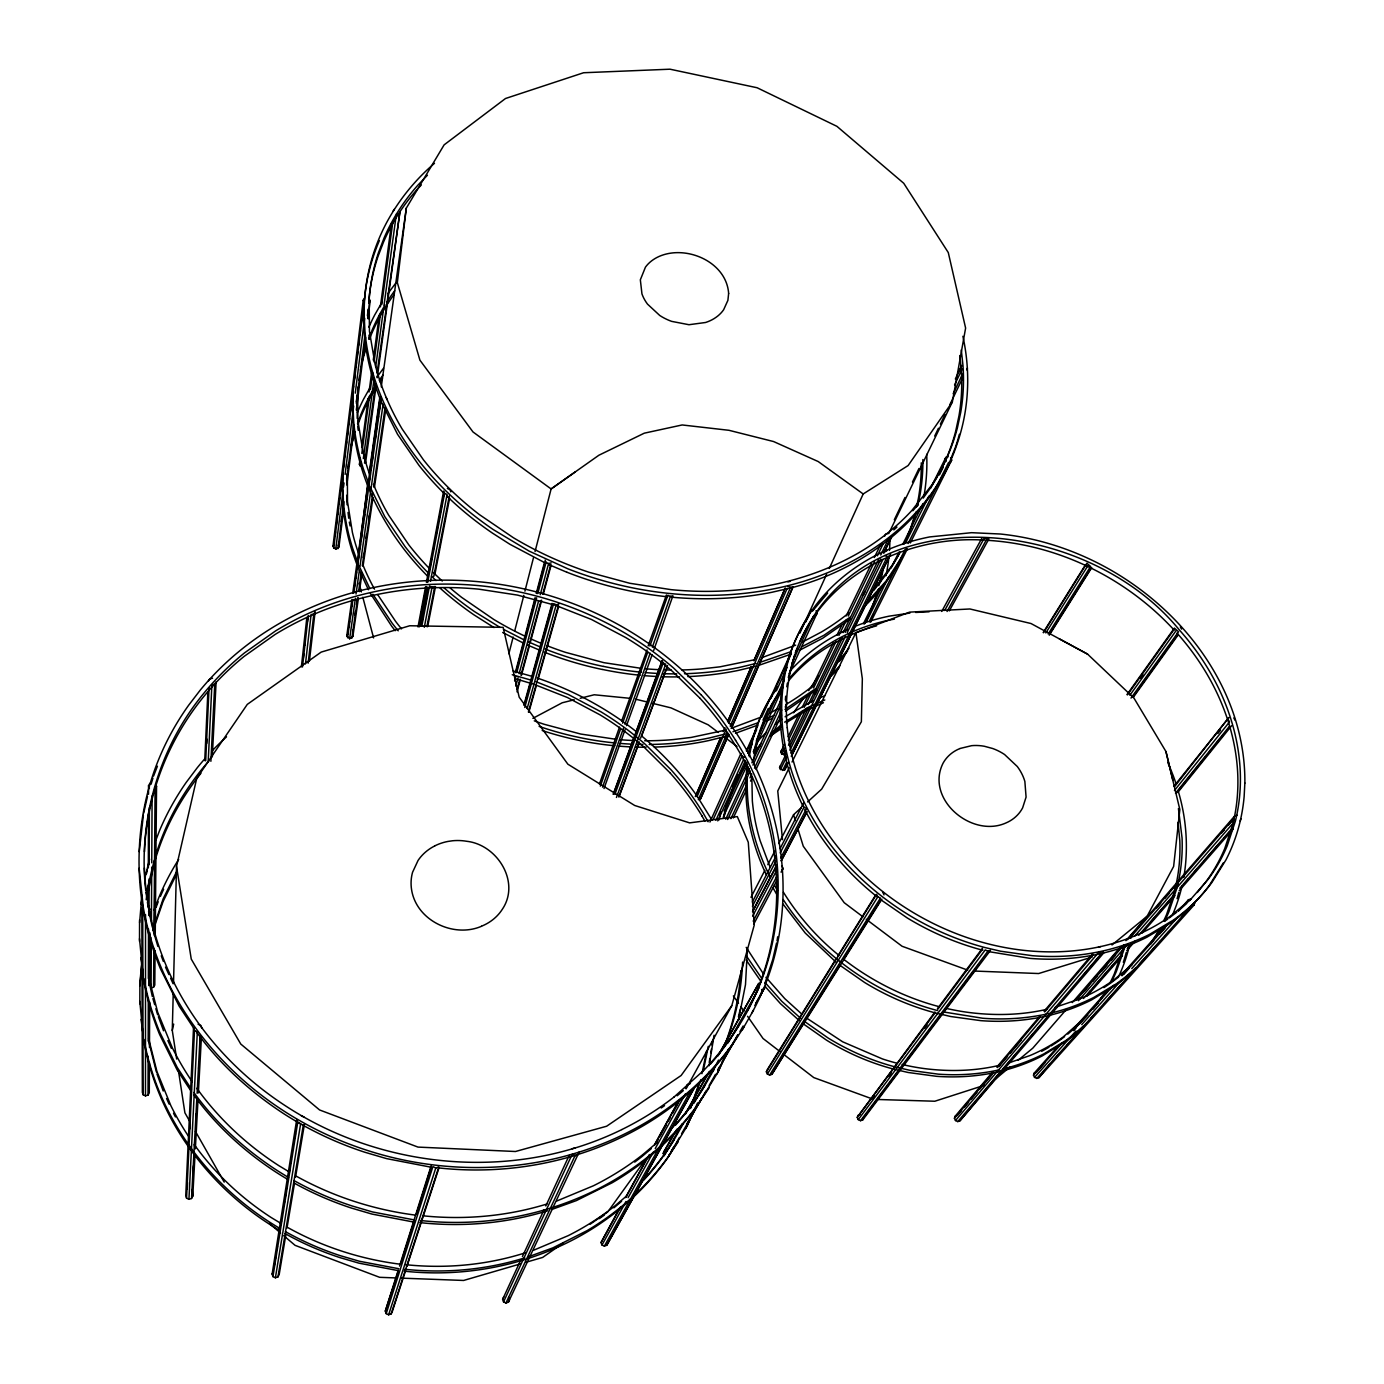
<?xml version="1.0" encoding="UTF-8"?>
<svg xmlns="http://www.w3.org/2000/svg" width="1384" height="1384" viewBox="0 0 1384 1384"><rect width="100%" height="100%" fill="white"/><g stroke="black" fill="none" stroke-linecap="round" stroke-linejoin="round"><path stroke-width="1.5" d="M149.42 1062.601L149.282 1092.858L148.019 1095.09L145.476 1095.869L145.528 914.634M148.226 906.71L148.278 885.085M148.33 867.785L148.469 813.74M148.52 794.278L148.538 785.628L149.991 783.24M148.019 1095.09L148.14 1056.234M148.174 1041.131L148.296 997.951M148.365 978.523L148.503 928.889M139.507 941.397L139.576 919.928M139.836 1003.781L139.888 983.419L141.808 961.707M148.78 984.664L148.936 941.501M149.022 915.585L149.126 878.875M149.178 863.772L149.368 807.633M148.78 1011.289L148.797 1006.998M148.867 985.598L149.022 938.49M149.109 914.945L149.143 906.382L150.026 915.568M149.472 1047.463L149.662 1002.051M149.731 984.768L149.956 932.868M151.323 942.625L151.081 987.916L153.572 987.173L154.8 985.062L155.095 950.497M151.427 921.052L151.721 867.128M151.756 862.82L152.102 795.956M153.572 987.173L153.866 948.351M154.005 931.086L155.095 788.69L156.548 786.302L155.648 783.707M154.42 935.705L154.852 882.179M155.233 935.376L156.548 786.302M747.429 948.611L745.492 984.664L738.451 1020.285M751.841 776.562L752.342 800.869A224.485 189.089 31.8 0 0 760.127 840.693L770.006 866.938M742.602 962.07C741.53 989.871 735.907 1017.586 725.649 1043.484M176.668 1059.037L172.273 1030.423L173.225 993.747M173.519 982.951L176.529 866.471L196.718 778.362L247.286 704.387L321.192 652.089L409.75 625.758L503.153 627.35L519.173 697.155L567.872 764.193L634.702 805.488L689.63 822.874L737.309 816.595L748.277 842.25L754.245 925.083L731.773 1005.701L686.032 1088.879M368.161 318.874L368.49 308.822M357.245 394.942L357.193 418.418M357.678 391.43L357.902 420.857L363.144 452.654A287.837 232.183 17.3 0 0 370.393 476.442M346.709 483.068L347.021 474.435L346.606 478.76M347.349 473.414L347.505 501.665L352.401 532.425A274.015 225.575 17.2 0 0 359.252 555.417M782.496 839.69L777.756 790.991L789.191 767.826M204.745 760.612L207.859 691.948M205.697 760.837L209.053 687.986M206.752 743.416L206.96 739.108M186.563 1198.198L194.487 1030.596L193.518 1027.776L185.75 1195.741L186.563 1198.198L188.933 1199.322L191.528 1198.492L192.774 1196.174L194.988 1155.294M187.221 1189.116L187.532 1182.645M190.092 1128.687L190.3 1124.379M208.188 761.996L211.89 684.924L214.745 684.18L216.112 681.931L212.288 756.962M188.933 1199.322L197.324 1031.945L194.487 1030.596M210.887 761.287L214.745 684.18M191.528 1198.492L196.874 1097.581M197.099 1093.291L200.161 1035.319M192.203 1189.427L192.774 1196.174M193.016 1174.324L193.466 1165.709M194.504 1146.298L194.85 1139.828M195.888 1120.417L196.234 1113.947M198.639 1068.673L198.985 1062.203M200.023 1042.792L200.351 1036.322M195.352 1148.841L198.033 1099.346M198.379 1092.893L201.424 1036.962M144.455 851.783C146.687 795.108 168.208 739.679 204.261 695.962A317.559 286.28 13.9 0 1 244.293 656.276L275.191 634.408A317.611 286.332 13.9 0 1 326.486 609.168C356.622 597.75 388.385 590.899 420.494 588.442A320.534 289.135 13.9 0 1 478.881 589.169L517.46 595.085L555.14 605.24M139.905 985.858L141.825 964.198M139.23 851.679L143.348 815.263M139.594 922.678L141.929 895.223M785.368 699.975L785.697 696.187M740.959 970.53C739.194 996.964 733.555 1023.209 723.555 1047.757M712.103 1045.162L712.466 1041.339M714.075 1035.249L709.144 1065.732M301.383 666.811L306.85 617.472M303.338 658.265L303.823 653.975M304.774 645.376L305.258 641.086M307.421 621.762L307.905 617.472M302.49 666.984L308.251 615.569M305.483 663.853L311.089 614.617L313.822 613.942L315.12 611.763L309.393 661.05M308.13 663.178L313.822 613.942M888.736 533.584L952.365 401.896L965.617 328.077L948.282 252.563L903.735 183.276L836.905 126.325L757.1 87.746L670.012 69.2L583.581 72.746L505.506 98.506L444.126 144.853L406.291 208.154L397.329 282.578L419.906 360.151L472.999 431.964L551.109 488.95L535.072 551.524M356.916 568.928L357.695 562.561M358.958 552.164L367.85 482.653M343.561 510.644L338.942 547.009L335.741 549.24L332.938 546.421L363.213 300.207L364.39 298.373M335.014 536.144L335.551 531.854M336.347 525.436L337.142 519.017M337.661 514.727L338.457 508.291M338.993 504.018L339.789 497.583M340.568 491.164L341.104 486.874M341.9 480.456L342.436 476.165M343.492 467.602L344.01 463.311M344.806 456.893L345.343 452.603M346.138 446.184L346.657 441.894M347.453 435.458L347.99 431.185M348.785 424.75L349.581 418.331M350.1 414.041L350.896 407.623M351.692 401.187L352.228 396.914M353.007 390.478L353.543 386.205M355.93 366.916L356.449 362.643M357.245 356.207L357.781 351.917M358.577 345.498L359.096 341.208M359.892 334.79L360.428 330.499M361.224 324.081L362.02 317.645M362.798 311.227L363.335 306.937M333.682 548.289L364.096 302.283L363.213 300.207M335.741 549.24L342.955 491.51M343.492 487.237L344.028 482.964M345.1 474.418L353.664 405.996M355.273 393.16L364.632 318.337M341.191 521.578L341.727 517.305M347.955 468.052L348.491 463.778M356.345 401.689L356.882 397.416M357.695 390.98L358.231 386.707M359.044 380.289L359.58 375.998M368.784 303.2L369.32 298.927L370.185 301.003L368.006 318.112M337.938 548.704L343.889 501.683M346.588 480.3L353.612 424.715M356.328 403.332L364.978 334.911M367.417 315.673L368.231 309.255M346.813 484.971L354.148 427.206M356.328 410.096L365.566 337.367M362.158 467.1L359.39 464.349L360.238 457.966M361.656 447.326L368.179 398.367M369.026 391.983L371.587 372.832M373.282 360.065L379.233 315.362M380.375 306.85L391.43 223.845M360.134 466.166L360.705 461.91M361.829 453.398L369.528 395.98M370.376 389.596L372.659 372.573M374.078 361.951L380.617 313.026M381.759 304.515L392.866 221.578M363.317 458.588L374.234 377.815M375.67 367.175L383.42 309.791M383.991 305.535L396.066 216.25M364.546 463.156L375.6 383.697M377.053 373.057L399.924 211.873L377.209 377.78M365.566 462.844L376.05 386.274M369.338 472.013L379.77 397.537M381.257 386.897L406.291 208.154M358.439 598.044L352.885 636.432L349.633 638.768L346.761 635.861L351.847 599.566M352.747 593.165L379.995 398.938L381.188 397L380.6 401.273M348.699 627.679L349.598 621.26M350.204 617.005L350.809 612.731M351.709 606.313L352.315 602.04M354.425 587.093L355.013 582.82M355.619 578.547L356.518 572.146M357.124 567.872L357.729 563.599M358.335 559.326L359.235 552.925M359.84 548.652L360.428 544.379M361.034 540.106L361.933 533.705M362.85 527.287L363.438 523.014M364.044 518.74L364.649 514.485M365.549 508.066L366.154 503.793M366.76 499.52L367.348 495.247M368.265 488.846L368.853 484.573M369.459 480.3L370.358 473.899M370.964 469.626L371.569 465.353M372.175 461.08L373.075 454.679M375.185 439.714L375.773 435.458M376.673 429.04L377.278 424.767M377.884 420.494L378.489 416.221M379.389 409.82L379.995 405.547M347.522 637.799L352.937 599.428M353.837 593.027L380.911 401.101L379.995 398.938M349.633 638.768L355.411 598.286M356.017 594.013L359.356 570.571M359.961 566.316L383.057 404.353M352.747 630.222L352.885 636.432M354.892 615.274L355.515 611.001M356.432 604.6L357.037 600.327M363.196 557.648L363.802 553.375M365.947 538.428L366.57 534.155M368.715 519.225L369.338 514.952M351.865 638.214L357.695 597.715M358.612 591.314L361.38 572.146M362.297 565.745L372.746 493.292M373.663 486.891L385.029 408.038M359.373 591.643L361.829 574.585M363.075 566.039L372.936 497.808M374.476 487.133L385.582 410.356M141.012 904.115L141.929 898.008M146.185 899.721L148.572 883.667L154.281 860.173M146.773 898.493L154.264 863.01M777.029 940.93L777.687 936.778M272.959 1276.619L272.129 1274.11L296.73 1119.431L297.733 1122.355L272.959 1276.619L275.399 1277.778L277.959 1276.913L279.187 1274.526L285.934 1234.303M274.032 1267.502L274.707 1263.246M275.399 1259.007L276.073 1254.752M276.748 1250.496L277.423 1246.257M279.464 1233.507L280.156 1229.269M280.831 1225.013L281.506 1220.774M283.893 1205.896L284.568 1201.658M285.242 1197.402L285.934 1193.164M286.609 1188.908L287.284 1184.669M289.325 1171.919L290 1167.681M290.692 1163.425L291.367 1159.169M294.775 1137.942L295.449 1133.686M275.399 1277.778L300.639 1123.721L297.733 1122.355M786.787 686.793L787.392 683.091M709.248 1062.306L709.888 1058.501M710.84 1052.774L711.462 1048.968M277.959 1276.913L303.338 1124.863M287.007 1227.954L294.463 1183.51M295.536 1177.161L304.428 1124.241M753.052 761.927L758.155 737.205L766.788 713.954M706.722 1050.629L701.947 1073.69M708.297 1046.287L703.176 1071.493M418.003 626.9L425.615 586.591M426.41 582.353L443.624 491.112L444.575 493.361L427.708 582.37M420.701 616.486L425.528 591.02M427.535 580.398L428.331 576.142M430.337 565.537L432.344 554.915M433.157 550.676L433.953 546.421M435.96 535.798L437.967 525.193M438.78 520.938L441.998 503.949M442.793 499.711L443.607 495.472M419.265 626.883L426.895 586.608M420.476 625.966L427.725 587.906M422.051 621.779L422.864 617.541M424.888 606.953L426.912 596.366M427.708 592.144L428.521 587.906M421.809 626.139L429.49 586.003L432.05 587.179L434.714 586.522L426.895 626.623M430.476 581.332L447.084 494.503L444.575 493.361M433.746 576.488L449.281 495.991M424.3 627.298L432.05 587.179M434.87 574.533L449.627 498.205M427.656 626.658L435.51 586.505M917.609 505.869L919.928 495.334A286.246 230.903 17.3 0 0 922.869 459.54M148.815 946.777L150.908 937.331M148.797 949.286L150.891 939.857M916.502 506.976L918.353 498.551A285.658 230.644 17.3 0 0 921.294 462.81M172.273 1030.423L173.675 1024.108M878.823 585.657L881.591 573.391M880.259 582.75L883.027 570.467M144.663 878.996L149.576 859.135M146.462 873.823L147.361 869.844M143.677 813.152L147.482 796.475M776.562 942.971L772.774 959.406L764.85 983.574M738.451 1016.842L740.302 1008.988M788.292 677.52L794.693 654.667M723.33 817.529L725.285 809.692M724.057 816.871L726.981 805.107L735.354 782.652M508.862 653.75L513.153 637.055M514.744 630.81L523.844 595.345M524.917 591.158L533.463 557.787M515.332 672.52L535.141 597.594M536.248 593.425L544.5 562.198M515.834 672.624L524.103 641.363M525.764 635.118L535.141 599.704M536.802 593.459L544.518 564.291M514.588 680.911L515.696 676.759M516.786 672.589L536.663 597.75M537.771 593.58L546.04 562.406L545.054 560.122M515.799 686.135L518.031 677.831M519.138 673.679L538.584 600.95M540.244 594.722L548.583 563.565L551.161 562.907M517.08 689.664L519.865 679.267M520.989 675.115L541.109 600.31M542.77 594.065L550.607 564.983M516.993 691.862L520.349 679.371M521.474 675.219L529.311 646.103M530.435 641.934L541.646 600.345M543.324 594.099L551.161 564.983M523.844 705.269L552.06 603.372M524.899 703.245L530.678 682.433M532.408 676.188L551.455 607.489M524.761 707.466L553.652 603.614L556.212 604.791L558.807 604.116M527.148 708.573L556.212 604.791M528.394 712.068L558.219 606.192M528.878 712.12L536.49 685.115M538.255 678.869L558.755 606.14M152.707 929.806L163.156 898.821L176.529 871.764M154.316 926.813L163.122 901.399L176.46 874.394M147.811 867.837L148.988 863.927M155.44 856.315C164.731 824.951 180.733 795.765 201.078 770.231A300.12 274.655 13.3 0 1 208.811 761.062M155.423 859.17C164.679 827.857 180.664 798.724 200.957 773.223M151.081 784.209L152.949 778.102M1124.344 948.559L1116.404 971.378A212.011 181.719 32.6 0 1 1111.179 982.259M405.616 1270.599L392.312 1311.513L391.153 1313.918L388.627 1314.8L386.205 1313.641L385.306 1311.115L398.229 1270.166M399.509 1266.066L431.168 1165.726M398.142 1271.775L385.306 1311.115M400.737 1263.557L414.37 1220.446M416.307 1214.287L431.22 1167.058M699.664 1081.977L690.114 1108.601M700.875 1079.779L690.616 1108.255M386.205 1313.641L432.898 1166.608L435.787 1167.975L438.797 1166.989L391.153 1313.918M388.627 1314.8L435.787 1167.975M406.931 1266.498L438.832 1168.304M796.855 649.356C787.704 674.319 784.728 701.342 787.236 727.776M1129.569 938.439L1233.957 818.186L1234.701 815.972L1237.054 815.211M725.77 807.737L734.143 785.316L746.876 761.944M1240.202 821.041L1240.946 818.809M1058.501 1045.802L1034.229 1073.102L1033.485 1075.178L1034.54 1077.375L1036.789 1078.413L1038.9 1077.686L1194.063 904.998L1194.842 902.662L1181.919 917.073M1187.68 902.074L1188.458 899.738L1190.88 898.943M1174.583 786.596L1228.957 717.466L1173.961 786.216M599.445 784.053L619.513 727.136M621.658 721.029L647.037 649.874M648.179 645.826L666.431 594.947M600.327 786.112L620.447 729.264M622.592 723.175L647.747 652.106M649.892 646.017L667.849 595.258L670.392 596.418L672.918 595.76L653.629 650.549M1120.417 947.763L1075.974 1000.182L1122.528 946.552M602.524 787.133L623.457 728.295M624.911 724.247L650.169 653.231M652.348 647.141L670.392 596.418M604.029 788.517L625.066 729.679M626.519 725.614L652.175 654.597M1038.9 1077.686L1049.695 1064.4M613.198 794.208L662.088 660.635L663.161 663.005L665.721 664.182L616.451 797.461M613.441 794.208L634.235 737.482M635.706 733.433L662.434 660.497M614.877 794.381L663.161 663.005M357.539 423.573L361.207 413.678A274.067 225.644 17.2 0 1 374.649 387.451M357.851 424.819L360.774 416.93A273.53 225.384 17.2 0 1 374.199 390.738M618.821 796.803L639.062 742.256M640.567 738.226L667.555 665.496M619.046 796.786L639.322 742.187M641.588 736.132L667.123 667.382M992.709 1071.908L955.219 1116.161L954.424 1118.289L955.479 1120.538L957.745 1121.594L959.925 1120.832L1001.237 1071.32M368.732 339.132L372.071 330.24A287.889 232.252 17.3 0 1 385.098 304.947M154.074 910.222L158.9 897.42A288.235 267.441 12.6 0 1 178.657 859.464M369.597 339.149L371.604 333.821A287.301 231.976 17.2 0 1 385.617 306.937M156.115 907.316L158.174 901.832M156.029 839.794L159.679 830.279A304.74 278.893 13.3 0 1 186.217 782.393L197.203 767.809A305.12 279.257 13.3 0 1 205.074 758.501M153.572 776.061L157.43 766.165M760.231 995.477L762.532 989.525M727.171 1051.563L716.998 1073.915M728.538 1049.159L718.348 1071.545L697.449 1105.643A304.809 279.135 13.3 0 1 661.033 1146.713M694.924 1108.688L685.858 1128.289M950.22 460.474L955.323 447.551A305.656 241.214 17.3 0 0 959.371 434.317M697.588 1102.91L687.069 1126.178L667.14 1158.685A288.339 267.7 12.6 0 1 633.924 1196.624M934.927 1011.998L857.215 1117.355L858.236 1119.621L860.519 1120.694L862.716 1119.933L863.564 1117.788M795.35 652.625C855.693 490.818 1085.177 514.26 1179.289 629.893A236.456 195.23 31 0 1 1205.499 664.614C1225.169 695.893 1238.005 731.79 1240.133 768.829A236.993 195.698 31 0 1 1235.393 821.127L1227.245 845.745A236.11 194.954 31.1 0 1 1207.99 879.532L1189.531 900.707M835.486 959.717L767.272 1069.694L766.373 1071.804L767.359 1074.036L769.608 1075.091L771.857 1074.365L803.723 1022.88M718.884 1054.677L758.83 983.228L717.812 1056.027M695.287 796.613L720.753 737.568L696.169 794.745M723.296 731.652L724.991 727.724M727.534 721.808L751.304 666.69M785.264 587.941L753.865 660.791L784.538 589.826M728.451 719.87L751.408 666.673M682.26 1123.808L664.164 1155.778L663.213 1153.443L664.164 1151.246L672.572 1136.299M697.052 796.665L726.237 729.178M728.814 723.226L787.202 588.269M754.816 1005.545L765.473 986.308L755.889 1003.071M727.638 732.205L698.332 799.641L700.477 799.018L701.342 797.149L728.797 734.212L700.477 799.018M730.233 726.254L790.558 587.422L793.032 586.764L731.323 728.261L762.048 716.739M731.375 728.313L793.136 586.678M606.746 1245.289L694.405 1087.668L606.746 1245.289L604.358 1246.119L601.988 1244.995L601.037 1242.572L618.544 1210.239M669.769 1153.875L668.801 1156.072L679.423 1137.492M686.429 1087.097L687.588 1084.468L690.408 1083.551M782.029 870.761L783.067 868.391L781.908 865.848M955.358 378.991L961.759 365.462L958.057 373.213M948.161 456.807L945.86 457.395L945.013 459.298L946.12 461.426M883.736 553.289L884.635 551.264L887.04 550.642M950.583 457.896L951.69 460.024L950.843 461.927L948.542 462.516L908.112 543.531M788.482 762.169L784.711 769.885L780.489 769.504L779.573 767.532L780.403 765.698M786.06 705.373L787.046 703.193L785.939 700.806M890.621 553.981L791.319 756.391L889.67 555.901L887.317 556.627L884.843 555.503M709.957 822.027L740.994 753.38M966.638 369.839L967.468 368.023M884.047 552.441L891.556 536.836L884.947 550.451M713.383 819.138L741.945 756.131L740.821 753.674M884.687 536.144L885.587 534.138L887.974 533.515M784.711 769.885L787.427 764.193M746.322 750.872L757.93 725.372M762.394 715.563L789.139 656.743M799.848 633.197L826.611 574.377M829.293 568.478L863.183 493.967L908.129 465.543L952.365 401.896M746.841 751.235L756.65 729.679M770.905 698.401L791.406 653.386M805.661 622.073L811.076 610.188L813.55 609.531M715.874 820.297L743.675 759.297M579.169 1152.007L508.412 1302.154L505.938 1303.019L503.534 1301.877L502.617 1299.403L503.689 1297.016M785.87 754.384L781.683 754.003L780.766 752.031L781.579 750.214M810.124 612.282L811.076 610.188M732.62 786.579L737.983 774.85M747.81 753.346L752.273 743.571M762.982 720.112L768.345 708.383M776.389 690.806L787.098 667.347M717.742 820.885L745.37 760.491M508.412 1302.154L509.485 1299.801L508.568 1297.292M724.091 811.041L745.613 764.176M756.373 740.734L784.157 680.184M792.219 662.59L813.74 615.724L816.214 615.05L817.166 612.956L816.058 610.673M723.538 816.335L746.945 765.473M753.242 751.806L782.929 687.329M789.226 673.662L817.166 612.956M502.617 1299.403L520.834 1259.942M522.408 1256.586L544.016 1209.858M545.815 1205.966L569.205 1155.363M725.752 819.241L749.263 768.501M751.893 762.826L780.836 700.339L779.815 702.518L780.939 704.906L752.948 765.127M503.534 1301.877L572.146 1154.342L575.017 1155.709L577.924 1154.723M727.655 819.518L750.232 770.957M730.925 818.653L746.339 785.662M749.972 777.894L751.772 774.019M754.505 768.189L781.701 709.975M733.278 817.979L746.928 788.863M750.561 781.095L752.429 777.047M756.027 769.452L781.51 715.078M785.23 707.068L787.046 703.193M505.938 1303.019L575.017 1155.709M747.464 1010.458C791.89 927.401 784.33 822.165 734.108 743.364A318.216 286.903 13.9 0 0 700.027 698.28M751.944 1012.88C802.184 922.211 789.537 805.107 728.918 722.5A324.41 292.318 13.9 0 0 691.17 678.541A324.444 292.353 13.9 0 0 645.792 641.519C547.96 574.533 415.286 560.174 306.815 609.393A323.666 291.626 13.9 0 0 200.299 690.045L188.674 705.2A323.25 291.245 13.9 0 0 160.544 754.989C139.784 803.083 134.265 857.18 143.054 908.7M712.777 1071.614L718.486 1060.127M954.562 384.908L962.036 369.32L960.963 367.279M780.766 752.031L784.503 744.246M788.257 736.478L799.485 713.141M802.201 707.397L807.91 695.633M811.56 687.917L833.185 643.11M836.87 635.36L841.61 625.603M846.229 615.897L871.574 563.374M874.342 557.51L880.933 543.912M953.161 393.731L962.537 374.268M894.306 519.779L905.015 497.462M912.471 482.013L918.993 468.484M934.702 436.047L938.456 428.244M940.428 424.04L945.099 414.387M949.735 404.889L962.883 377.624M781.683 754.003L784.486 748.173M788.24 740.405L802.322 711.255M804.191 707.38L811.699 691.827M813.567 687.952L836.074 641.311M838.894 635.498L846.403 619.946M848.271 616.053L874.532 561.662M877.352 555.832L882.975 544.172M783.794 754.989L785.679 751.097M788.499 745.284L806.388 708.383M808.273 704.508L840.261 638.491M843.098 632.661L878.857 558.876M880.743 555.001L888.269 539.466L890.656 538.843M815.038 694.266L816.923 690.374M863.218 595.137L865.104 591.262M779.573 767.532L785.212 755.941M789.901 746.305L808.671 707.691M811.37 701.947L842.51 637.868M845.192 632.402L880.881 558.998M780.489 769.504L787.063 756.01M789.883 750.232L845.347 636.484M847.233 632.626L882.957 559.361M782.617 770.49L786.389 762.774M791.112 753.156L887.317 556.627M792.046 762.03L855.935 632.644L909.617 612.126L969.924 608.977L1031.011 623.527L1087.599 654.148L1133.946 698.09L1165.951 751.547L1172.854 780.368M869.775 622.004L873.598 614.254M906.295 548.86C895.846 571.108 880.657 590.916 862.976 607.922M863.408 623.682L881.781 586.816M891.209 567.613L899.029 552.043M902.714 544.414L922.972 503.741M930.515 488.327L945.86 457.395M866.453 621.641L888.528 577.249M905.811 542.493L928.837 496.181M939.39 474.937L943.231 467.221M869.602 620.707L905.222 549.327M870.744 622.056L907.402 548.756M910.309 542.961L951.69 460.024M800.246 640.827C831.49 571.263 911.018 535.348 984.595 540.123M272.129 1274.11L273.357 1271.74M750.976 897.316L764.833 870.432M767.809 864.654L774.746 851.212M778.708 843.531L793.551 814.726L801.353 807.616M752.377 902.022L776.113 855.952M780.074 848.634L803.827 802.512M752.429 906.26L776.216 860.571M780.178 852.959L803.966 807.287L802.824 804.796M752.792 910.914L776.597 865.398L775.542 867.768L776.701 870.328L752.619 916.173M752.515 911.779L776.77 865.554M780.749 857.942L806.612 808.498L803.966 807.287M781.216 860.675L806.197 813.065M781.233 861.004L807.201 811.543M753.19 921.173L777.375 875.38M753.692 924.218L776.96 880.311M781.06 872.179L783.067 868.391M1125.936 940.67L1147.111 916.243L1173.632 866.453L1179.843 809.553L1165.951 751.547M941.726 611.434L981.931 538.134M944.718 610.448L984.093 538.428L988.885 538.93L949.286 610.915M947.054 611.503L986.55 539.535M625.758 1197.108L646.363 1159.567M654.615 1144.551L678.316 1101.37M685.53 1088.222L687.588 1084.468M601.037 1242.572L620.586 1206.986M625.724 1197.627L649.39 1154.533M654.528 1145.174L679.233 1100.211M655.895 1143.686L657.971 1139.914M660.047 1136.126L666.292 1124.794M668.368 1121.005L670.444 1117.234M672.52 1113.445L678.766 1102.096M601.988 1244.995L626 1201.502M628.094 1197.714L653.162 1152.318M655.237 1148.53L685.53 1093.689M604.358 1246.119L690.426 1091.232L693.246 1090.298M370.03 387.71L363.733 398.869A276.541 227.668 17.1 0 0 357.418 412.432M685.201 1113.895L707.293 1074.693M663.213 1153.443L676.88 1129.223M685.27 1114.31L709.438 1071.441M693.972 1103.117L714.196 1067.393M728.036 1042.93L757.861 990.287M1223.387 862.803L1209.408 885.258A240.678 198.915 31.1 0 1 1170.881 922.869L1146.938 937.21A242.131 200.109 31 0 1 1106.318 952.279A239.968 198.362 31.1 0 1 1076.787 957.659A239.553 198.05 31.1 0 1 1030.232 958.403L988.678 951.621M714.127 1069.244L703.729 1087.513A299.48 274.274 13.3 0 1 675.323 1125.348M738.001 1027.084C793.568 941.466 790.299 825.348 735.492 740.215M683.073 1123.998L673.195 1141.333A283.305 263.029 12.6 0 1 643.387 1180.535M742.343 1029.783L753.467 1010.234M670.825 1152.007L674.025 1146.419M686.775 1124.085L701.671 1098.014M717.621 1070.091L719.749 1066.372M721.877 1062.652L737.81 1034.713M681.551 1133.773L705.978 1091.024M709.162 1085.454L715.528 1074.295M717.656 1070.593L737.828 1035.284M739.956 1031.564L743.139 1025.976M382.365 301.643L374.683 315.016A290.484 234.346 17.2 0 0 368.871 327.16M346.761 635.861L347.799 634.08M148.555 911.606L150.043 909.08M145.476 1095.869L143.14 1094.761L142.362 1092.391L141.825 908.458L143.331 905.932M903.562 554.43L886.279 580.83L865.917 603.372M944.148 473.19C909.617 536.404 842.285 575.588 772.999 588.978A305.968 241.266 17.3 0 1 712.673 595.31A306.106 241.37 17.3 0 1 629.114 587.145A306.123 241.387 17.3 0 1 567.803 568.772L529.155 551.126L493.206 529.536A306.764 241.854 17.3 0 1 419.612 461.685C400.651 437.534 385.288 410.477 375.462 381.327A306.002 241.266 17.3 0 1 364.943 331.26L364.148 314.722A305.777 241.075 17.3 0 1 369.77 266.662A305.916 241.179 17.3 0 1 386.793 222.288C398.921 199.936 415.148 179.851 434.472 163.329M332.938 546.421L333.959 544.708M739.506 774.746L745.647 764.643M359.39 464.349L360.376 462.723M771.009 705.978L780.939 690.581M208.344 681.222L209.745 678.956L212.565 678.246M837.77 956.05L875.293 895.569M766.373 1071.804L876.574 894.289L877.785 896.849L880.449 898.078L769.608 1075.091M369.026 302.837L370.185 301.003M767.359 1074.036L877.785 896.849M1043.207 632.557L1085.437 564.845M1043.571 632.661L1086.924 563.184L1090.575 566.488L1048.19 634.01M1045.837 632.938L1088.118 565.364M806.007 1019.212L839.275 966.188M843.877 958.87L880.587 900.361M771.857 1074.365L881.902 899.098M1050.006 633.284L1091.353 567.527M1049.245 635.221L1091.716 567.682M393.125 211.077L394.25 209.313M678.264 1141.679L668.316 1156.643A288.979 268.15 12.6 0 1 633.543 1196.035M709.162 1087.737L698.764 1103.342A305.518 279.62 13.3 0 1 662.279 1144.481M743.848 1027.153L731.479 1046.062A323.285 291.488 13.9 0 1 641.64 1126.68C580.778 1161.626 508.62 1175.587 439.005 1167.94M377.071 376.932L383.454 368.3M786.423 723.348L788.845 719.784M793.586 712.795L803.066 698.833M808.671 690.581L818.48 676.136M387.831 293.668L395.98 282.82M849.049 648.127L837.009 663.023M847.648 650.947L839.309 661.414M1126.974 694.595L1174.324 628.163M1127.493 694.837L1174.826 628.457L1178.528 631.813L1131.022 698.072M889.168 570.485L873.563 590.708M1140.399 678.229L1142.907 674.717M1129.898 695.252L1176.054 630.706M1132.683 697.19L1165.259 651.812M1167.767 648.317L1177.801 634.356M777.41 686.914L774.988 690.287A229.502 193.31 31.8 0 0 762.757 712.12A227.685 191.822 31.7 0 0 750.872 748.26A227.27 191.476 31.7 0 0 749.315 756.737M773.621 693.263L776.043 689.907M781.13 689.232C767.912 708.124 758.674 729.801 753.813 752.308L761.321 743.294M923.18 498.119L930.238 488.293A302.646 238.827 17.3 0 0 937.504 476.373M609.047 1210.152L645.342 1159.706M1133.219 697.432L1178.32 634.668M731.773 1005.701L681.118 1075.506L606.624 1126.23L515.471 1151.505L417.985 1147.094L319.6 1109.968L240.764 1044.038L191.251 959.077L176.529 866.471M812.46 611.122L827.667 593.079M937.487 1008.555L982.346 948.351M857.215 1117.355L935.307 1012.586M937.885 1009.161L982.692 949.043M871.833 1098.965L874.411 1095.523M888.528 1076.596L891.106 1073.154M924.512 1028.399L927.072 1024.956M858.236 1119.621L985.235 949.926L987.934 951.171L990.494 950.341L862.716 1119.933M860.519 1120.694L987.934 951.171M864.862 1116.075L882.94 1092.045M885.518 1088.62L899.721 1069.745M907.471 1059.452L920.395 1042.29M924.27 1037.135L942.348 1013.123M944.926 1009.68L959.129 990.806M961.707 987.38L978.505 965.081M1217.816 733.537L1220.498 730.181M1174.445 790.489L1229.511 721.912L1228.231 719.593M1197.298 892.507L1205.499 882.335A235.557 194.677 31.1 0 0 1224.719 848.6L1232.867 824.016A236.439 195.404 31.1 0 0 1233.715 820.401M1175.5 793.257L1229.338 726.41M1178.407 790.524L1205.395 757.048M1209.443 752.031L1212.142 748.675M1216.173 743.658L1218.871 740.319M1221.57 736.963L1224.269 733.624M1226.968 730.268L1229.667 726.929M1177.697 792.565L1231.639 725.7M1093.152 1009.005L1098.239 1002.691M753.761 753.536L760.058 746.011M872.543 590.639L891.85 565.762A287.993 232.322 17.2 0 0 899.808 552.476M788.517 679.509C814.795 647.193 853.686 626.468 894.393 619.115M788.447 680.963C811.007 653.784 842.769 635.135 876.643 625.81M996.878 1066.995L1039.903 1016.202M1044.072 1011.271L1092.668 953.922M912.869 510.748L918.163 504.503M954.424 1118.289L993.279 1072.479M997.449 1067.566L1040.457 1016.842M1044.626 1011.946L1093.204 954.683M961.551 1110.487L957.382 1115.418L955.219 1116.161M964.337 1107.217L968.523 1102.304M971.291 1099.017L976.862 1092.46M979.647 1089.173L992.172 1074.434M999.127 1066.234L1007.483 1056.39M1010.251 1053.12L1021.392 1039.989M955.479 1120.538L1098.654 952.348L1101.353 953.576L1103.844 952.746L959.925 1120.832M957.745 1121.594L1101.353 953.576M1004.04 1068.05L1009.628 1061.511M1012.431 1058.241L1016.617 1053.345M1020.821 1048.432L1025.008 1043.536M1029.194 1038.623L1033.398 1033.727M1037.585 1028.814L1040.387 1025.544M1045.975 1019.005L1048.778 1015.735M1079.52 979.786L1103.29 952.002M1066.666 1009.074L1032.793 1048.155L1018.036 1060.352M1072.306 1002.552L1120.296 947.192M1127.476 939.615L1234.701 815.972M1084.381 990.996L1088.62 986.117M1092.876 981.221L1097.114 976.343M1101.353 971.464L1107.01 964.942M1111.248 960.064L1115.487 955.185M1156.47 907.99L1160.726 903.112M1164.965 898.216L1169.203 893.337M1173.442 888.459L1177.68 883.58M1221.501 833.116L1224.321 829.864M1228.577 824.985L1232.815 820.106M1078.43 1000.701L1127.891 943.923M1134.949 935.809L1233.853 822.234M1083.482 998.469L1121.732 954.701M1127.389 948.23L1131.645 943.369M1138.721 935.255L1174.134 894.739M1179.791 888.251L1232.21 828.272M1087.668 994.162L1090.505 990.909M1093.343 987.657L1118.895 958.437M1127.406 948.697L1131.662 943.819M1150.121 922.713L1171.4 898.372M1184.185 883.753L1188.441 878.875M1194.115 872.387L1196.952 869.135M1204.045 861.021L1221.086 841.541M1223.923 838.289L1229.598 831.801M1086.959 996.169L1122.441 955.635M1126.697 950.756L1135.209 941.034M1142.302 932.92L1174.929 895.638M1179.203 890.76L1233.109 829.154M1072.79 1029.765L1108.48 989.629M1121.334 975.184L1164.186 927.021M1178.459 910.966L1188.458 899.738M1033.485 1075.178L1062.03 1043.121M1073.448 1030.284L1113.428 985.408M1121.991 975.789L1167.681 924.512M1044.92 1062.739L1036.339 1072.375L1034.229 1073.102M1073.534 1030.613L1076.406 1027.412M1079.261 1024.195L1086.423 1016.167M1123.618 974.423L1129.344 967.987M1150.813 943.905L1153.668 940.688M1159.394 934.269L1165.12 927.851M1034.54 1077.375L1076.008 1030.976M1081.734 1024.575L1121.784 979.768M1131.783 968.575L1177.559 917.367M1036.789 1078.413L1191.641 905.793L1194.063 904.998M1054.02 1059.608L1059.763 1053.189M1066.943 1045.179L1087.063 1022.759M1091.37 1017.967L1095.678 1013.157M1104.311 1003.556L1122.995 982.726M1127.303 977.934L1133.046 971.516M1144.551 958.714L1160.346 941.103M1164.671 936.293L1168.978 931.484M1087.789 1015.129L1063.241 1036.945A212.029 181.754 32.6 0 1 1030.111 1055.49L1009.04 1062.843M421.341 184.972L417.224 189.279A302.525 238.74 17.3 0 0 383.576 241.923L377.988 256.507A300.553 237.183 17.3 0 0 368.853 300.812M427.448 175.214L417.795 185.266A303.183 239.017 17.3 0 0 384.095 237.944L378.507 252.563A301.21 237.46 17.3 0 0 369.182 298.909L369.442 331.278L375.047 364.165A303.131 238.948 17.3 0 0 402.173 429.04L423.383 459.748A302.854 238.74 17.3 0 0 479.435 514.623L513.239 537.632A303.079 238.913 17.3 0 0 589.169 572.319L629.755 583.269L670.998 589.636A301.262 237.564 17.3 0 0 732.222 590.414C776.337 586.989 820.072 575.052 858.53 552.908A302.612 238.567 17.3 0 0 911.918 510.419L931.968 484.815A303.304 239.103 17.3 0 0 957.486 427.483L960.738 412.276A301.452 237.65 17.4 0 0 962.987 365.601L961.292 349.91M758.051 740.786L766.442 732.153M829.224 676.793L840.226 665.444M827.857 679.579L838.842 668.247M790.316 670.669C806.474 653.162 826.231 639.027 848.029 629.426M807.599 801.924L821.663 789.139L861.367 721.756L862.336 678.8L855.935 632.644M1078.69 1024.662L1067.825 1034.09M1131.887 964.942L1113.757 979.976A223.43 188.207 31.8 0 1 1079.122 999.179L1055.162 1007.31M1121.784 974.561L1126.524 970.271M1190.707 899.289L1170.137 916.381A236.128 194.988 31.1 0 1 1133.877 936.241C1096.906 951.344 1055.888 954.925 1016.496 949.441A237.252 195.905 31 0 1 970.028 938.577C890.621 912.35 821.612 849.828 795.783 769.279A237.252 195.905 31 0 1 787.271 727.794M1178.355 910.966L1186.815 903.337M771.217 734.939L781.804 726.098M771.009 733.52L781.528 724.559M627.298 1195.361L614.963 1205.862A283.876 263.427 12.7 0 1 568.167 1235.67L533.359 1250.34M613.891 1207.834L621.589 1201.295M657.296 1142.388L642.695 1154.706A300.138 274.707 13.4 0 1 593.373 1185.794L556.627 1201.07M651.207 1148.72L641.501 1156.92A299.428 274.222 13.3 0 1 634.702 1162.093M673.904 1097.131L703.626 1070.489A318.424 286.903 13.9 0 0 739.488 1024.454M677.157 1095.782L683.315 1090.644M995.079 1079.347L1009.836 1067.133M1111.992 944.961L1147.111 916.243M1064.555 1036.616L1061.286 1039.159A211.596 181.494 32.6 0 1 1050.854 1046.062M784.676 722.154L808.221 707.345L824.812 699.958M1169.221 917.973L1176.832 912.125M815.608 688.661L784.953 709.438M815.885 690.201L785.489 711.168M775.472 724.143L781.891 719.247M850.503 618.838L822.615 638.266L800.142 649.961M850.312 617.039L824.068 635.204L801.544 646.916M575.139 471.996L551.109 488.95L598.891 455.232L644.287 433.175L682.174 424.957L728.97 430.303L773.587 441.548L818.203 461.547L863.183 493.967M563.357 1242.953L542.649 1257.433L526.093 1262.243M590.189 1224.2L607.801 1211.9M770.04 736.236L780.593 729.126M786.51 722.5L806.889 710.096L823.445 702.726M785.091 716.791L813.342 700.65M778.881 708.331L769.66 713.141M532.892 718.331L562.198 702.778L574.204 699.785M766.788 720.943L772.566 718.209M768.051 718.192L773.846 715.459M795.662 645.169L762.117 657.538M802.737 641.899L821.404 632.004A287.353 231.803 17.2 0 0 848.946 612.87M621.779 1129.604C516.457 1181.244 385.496 1170.38 287.474 1107.131A317.922 286.488 13.9 0 1 221.405 1051.494A317.887 286.436 13.9 0 1 174.073 982.83C156.305 947.175 145.839 907.869 144.403 868.01M758.536 722.552L732.966 731.738M757.273 725.285L735.492 733.278M790.679 651.778L759.989 662.365M791.181 654.096L758.674 665.393M481.459 926.294C453.571 938.3 416.394 920.533 411.584 889.722A49.236 44.565 13.8 0 1 412.553 872.301L418.072 860.433A48.388 43.786 13.8 0 1 434.645 845.987M959.925 748.502L971.654 745.665A45.551 38.112 31.4 0 1 984.301 746.253L992.726 748.519A46.053 38.544 31.5 0 1 1004.559 754.505L1017.292 766.511A46.174 38.648 31.4 0 1 1024.869 781.458L1026.08 797.115L1022.62 807.875A44.876 37.541 31.5 0 1 1015.7 816.768A44.876 37.558 31.5 0 1 1005.891 822.978C971.603 838.358 925.014 799.07 943.058 763.207A44.945 37.61 31.4 0 1 959.804 748.606M858.063 1115.21L860.277 1114.449M1076.683 998.193L1078.724 997.501M664.164 1151.246L666.5 1150.467M1098.221 947.365L1100.695 946.552M572.249 1148.737L575.173 1147.786M984.249 1085.315L934.823 1101.231L877.594 1099.484M761.684 989.681L764.383 988.816M525.245 1252.849C486.666 1265.097 445.475 1268.903 405.252 1264.63M524.726 1257.883C486.113 1269.855 444.973 1273.539 404.785 1269.266M528.844 1256.62L553.029 1247.797L587.041 1230.653A288.979 268.15 12.6 0 0 630.516 1198.803M1092.097 957.053L1038.64 973.54L973.99 971.032M546.991 1203.994C507.08 1216.276 464.609 1220.1 423.106 1215.809M547.631 1210.741C506.475 1223.456 462.654 1227.245 419.871 1222.608M551.541 1209.564L576.367 1200.603L612.178 1182.766A304.809 279.135 13.3 0 0 657.85 1149.585M790.662 587.958C864.36 569.412 932.366 517.702 957.071 444.022A306.314 241.491 17.3 0 0 966.932 397.779A307.68 242.581 17.3 0 0 967.191 366.068A305.414 240.764 17.4 0 0 962.901 336.277M520.349 1263.921L463.623 1280.459L401.135 1278.124M787.946 581.955L790.385 581.297M580.207 698.28L594.22 694.768L629.426 698.263M723.867 730.475L691.1 737.447L673.143 739.592A272.319 224.26 17.2 0 1 644.65 740.769M725.441 733.987L710.009 737.81A276.575 227.755 17.2 0 1 655.428 744.35A276.696 227.841 17.1 0 1 649.2 744.471M726.168 736.253L708.85 740.544A276.039 227.478 17.2 0 1 654.372 747.083M754.332 659.787L719.974 666.828L701.117 668.956A286.055 230.817 17.2 0 1 681.949 669.96M756.01 663.455L739.834 667.33A290.519 234.415 17.2 0 1 684.492 673.731M756.719 665.998L738.554 670.358A289.931 234.138 17.2 0 1 687.865 676.603M788.742 588.39L771.563 592.352A305.293 240.972 17.3 0 1 711.376 598.701A305.432 241.075 17.3 0 1 671.88 597.213M999.905 1065.196C975.149 1071.164 949.286 1071.787 924.097 1068.552A213.049 182.619 32.6 0 1 902.178 1064.486M1047.463 1009.161C1021.392 1015.302 994.196 1015.821 967.71 1012.327A224.485 189.089 31.8 0 1 946.691 1008.486M396.343 214.122L398.8 213.62M909.911 613.06L889.22 616.139A229.623 193.431 31.8 0 0 853.893 626.814M915.62 612.455L929.114 611.797M396.827 1277.968L379.597 1277.311L295.069 1245.341L283.755 1235.704M986.619 540.279C1057.636 544.241 1126.074 577.855 1174.116 630.049M404.18 1271.152C466.841 1277.934 531.664 1264.613 586.038 1232.59A288.339 267.7 12.6 0 0 630.931 1199.409M420.546 1220.498C486.857 1227.833 555.555 1214.218 613.32 1180.604A305.518 279.62 13.3 0 0 659.095 1147.371M615.776 739.264L580.709 734.039L544.189 724.282A273.98 225.54 17.1 0 1 534.276 720.839M641.052 668.316L603.926 662.677L565.485 652.348A287.803 232.149 17.2 0 1 546.767 645.584M399.388 1264.094C360.342 1259.129 322.334 1246.742 287.924 1227.625M398.817 1268.73L359.511 1261.274L340.291 1255.669A288.01 267.285 12.6 0 1 285.485 1231.656M398.229 1270.616L359.01 1263.177L339.824 1257.572A287.37 266.835 12.6 0 1 285.156 1233.628M413.557 1222.02L371.985 1214.079L351.64 1208.128A303.788 278.253 13.3 0 1 293.65 1182.784M414.802 1215.031C373.421 1209.685 333.112 1196.537 296.591 1176.348M414.231 1219.909L372.538 1211.951L352.159 1205.983A304.497 278.738 13.3 0 1 294.013 1180.569M430.874 1167.162L386.638 1158.633L364.978 1152.284A322.212 290.571 13.9 0 1 284.066 1113.912C250.59 1092.08 220.385 1064.85 196.822 1032.464M943.3 1011.929L982.692 1018.243A227.201 191.424 31.8 0 0 1026.928 1017.326A227.599 191.736 31.8 0 0 1055.023 1012.05A229.64 193.431 31.7 0 0 1093.81 997.431L1116.732 983.557A228.256 192.272 31.8 0 0 1135.503 968.004M513.187 670.998L531.248 676.136M512.253 674.735L532.01 680.392M635.654 699.179L648.11 702.242M652.262 703.262L670.963 707.864L708.21 724.835L718.365 732.465M515.436 678.748L533.134 684.042M556.991 605.898L591.401 619.444L625.741 637.557A318.216 286.903 13.9 0 1 672.503 671.448L699.871 698.124M537.2 678.039C566.125 687.744 593.598 701.532 618.786 718.694A305.847 279.949 13.3 0 1 637.003 732.222M535.919 681.672L568.357 694.491L600.881 711.774A300.726 275.243 13.3 0 1 645.134 744.177L670.981 769.729A300.778 275.278 13.3 0 1 703.21 813.1L708.106 821.767M535.054 684.734L567.423 697.519L599.877 714.767A300.017 274.759 13.3 0 1 644.027 747.118L669.804 772.618M967.693 970.132L902.074 946.258L866.263 919.305M871.505 1098.636L813.792 1077.6L783.292 1054.106M549.223 564.776L566.834 572.232M528.55 641.968L539.673 646.709M527.702 645.082L540.66 650.601M788.05 586.28L790.558 587.422M447.395 488.466L449.904 489.607L450.855 491.856M546.04 562.406L548.583 563.565M741.945 756.131L744.557 757.325M198.085 1024.195L200.94 1025.544L201.891 1028.347M301.228 1115.729L304.099 1117.096M545.365 563.011L509.952 544.31L492.41 533.082A306.106 241.577 17.3 0 1 446.617 495.87M524.882 640.29L503.465 629.322M524.052 643.422L502.686 632.471M1059.262 638.82L1087.599 654.148M499.987 627.367L474.677 611.693A291.297 235.003 17.2 0 1 443.918 587.75M494.019 627.558L473.968 614.859A290.692 234.726 17.2 0 1 440.095 588.131M289.498 1172.075L278.859 1165.674A299.705 274.343 13.3 0 1 196.787 1088.274M281.229 1223.594L271.212 1217.539A283.478 263.064 12.6 0 1 212.738 1167.594A283.443 263.029 12.6 0 1 194.279 1144.637M880.016 899.202L907.229 917.938A242.235 200.178 31.1 0 0 936.449 933.508A240.003 198.414 31.1 0 0 982.761 950.237M843.237 958.939C867.387 977.779 894.739 992.466 923.803 1002.137A224.485 189.089 31.8 0 0 938.335 1006.445M839.015 964.665L864.619 982.484A229.242 193.224 31.8 0 0 892.161 997.259A227.114 191.511 31.8 0 0 935.878 1013.053L950.808 1016.531L980.789 1020.648A226.699 191.148 31.8 0 0 1024.921 1019.731A227.097 191.459 31.8 0 0 1052.965 1014.455A229.138 193.155 31.8 0 0 1091.665 999.854L1114.535 985.996A227.755 191.995 31.8 0 0 1133.288 970.478M806.301 1017.863L842.631 1041.789L882.473 1058.95A213.049 182.619 32.6 0 0 896.244 1063.016M803.775 1020.925L828.013 1037.948A218.032 186.875 32.5 0 0 854.118 1052.013A216.008 185.196 32.6 0 0 895.586 1067.012L909.772 1070.299L938.283 1074.157A215.61 184.85 32.6 0 0 980.304 1073.102A215.99 185.162 32.6 0 0 999.577 1069.78M802.357 1023.209L826.542 1040.18A217.582 186.598 32.6 0 0 852.579 1054.227A215.558 184.937 32.6 0 0 893.96 1069.192L908.112 1072.479L936.553 1076.32A215.16 184.591 32.6 0 0 978.505 1075.264A215.541 184.902 32.6 0 0 1005.216 1070.091A217.478 186.546 32.6 0 0 1042.169 1055.94L1064.071 1042.55A216.163 185.421 32.6 0 0 1083.361 1026.34M725.13 737.568L736.98 746.46M862.924 916.796L844.205 902.697L803.274 846.229L797.807 828.514M779.953 1051.546L763.034 1038.502L747.568 1016.289M876.851 896.59C852.665 877.421 831.749 854.153 815.245 828.082A242.338 200.265 31.1 0 1 804.744 809.553M838.842 955.289C817.027 937.625 798.308 916.191 783.5 892.369M836.04 962.174L805.228 933.024L782.912 903.942M801.561 1013.884L784.797 998.66L765.94 977.312M800.558 1018.209L781.822 1001.324L765.231 982.709M799.139 1020.492L780.455 1003.642L765.214 986.636M269.205 1223.318L280.571 1232.988M701.186 694.906L673.748 668.178A318.995 287.422 13.9 0 0 626.848 634.218C582.162 607.438 531.491 590.864 479.66 585.709A321.33 289.654 13.9 0 0 421.134 584.965C388.956 587.404 357.124 594.272 326.918 605.708A318.406 286.851 13.9 0 0 275.502 630.966L244.535 652.867A318.355 286.799 13.9 0 0 204.4 692.588C158.97 747.049 137.829 820.089 145.752 890.448M194.279 1029.039L179.124 1006.099L160.527 968.938A322.749 291.021 13.9 0 1 143.694 912.644M763.553 974.076L746.184 947.331M761.373 977.865L746.391 955.946M761.269 981.861L746.201 960.046M191.459 1089.191L177.187 1067.375L159.644 1031.962A305.016 279.17 13.3 0 1 143.832 978.453M193.846 1092.443C215.973 1123.133 244.397 1149.031 275.987 1169.722A304.497 278.738 13.3 0 0 288.529 1177.438M191.338 1091.595L177.1 1069.832L159.61 1034.488A304.307 278.686 13.3 0 1 143.832 981.083M193.725 1094.848C215.8 1125.469 244.138 1151.315 275.658 1171.954A303.788 278.253 13.3 0 0 288.166 1179.652M733.382 995.926L738.52 1003.296M740.976 1006.808L744.004 1011.185M783.188 899.514C804.242 932.228 833.255 959.544 866.28 979.976A229.744 193.5 31.8 0 0 893.874 994.785A227.616 191.788 31.8 0 0 937.695 1010.614M697.086 796.111L712.033 820.21M377.676 594.618L395.53 621.26A273.548 225.211 17.1 0 0 401.498 628.872M372.867 594.238L392.105 623.111A277.302 228.325 17.1 0 0 398.229 630.81M190.214 1122.182L184.902 1112.805L178.432 1070.559M195.473 1131.437L224.225 1182.109M701.965 815.92L704.889 821.11M1233.784 717.915L1235.064 720.234M1180.327 626.883L1181.555 629.114M1233.957 818.186L1235.272 820.608M369.891 588.615L359.062 565.883M368.455 589.757L357.799 567.025L352.28 551.593A276.073 227.478 17.1 0 1 343.042 504.831L342.402 489.348A275.866 227.305 17.1 0 1 342.834 475.923M370.428 593.511L391.603 626.087A276.765 228.049 17.1 0 0 395.218 630.706M882.836 892.334L884.03 894.877M381.136 401.689L397.502 434.213L418.971 465.353A306.106 241.577 17.3 0 0 443.78 493.085M165.509 967.139L168.9 974.544M170.613 978.246L173.156 983.799M167.845 1040.595L171.408 1048.415M370.133 487.03L384.804 516.664L405.131 546.663A291.297 235.003 17.2 0 0 428.469 573.184M166.582 1098.481L169.09 1104.069M757.757 985.719L758.916 988.401M386.222 397.537L387.122 399.699M338.215 545.14L338.942 547.009M161.271 955.825L163.381 961.482M380.444 399.838L374.96 385.115A305.328 240.972 17.3 0 1 364.459 335.118L363.681 318.597A305.103 240.799 17.3 0 1 364.078 304.324M158.381 1016.79L163.571 1030.769M156.963 1073.898L163.243 1091.024M368.611 483.276L363.49 469.262A290.553 234.415 17.2 0 1 353.647 420.857L352.937 404.855A290.346 234.242 17.2 0 1 353.353 390.997M357.539 562.042L352.712 548.514A276.61 227.755 17.1 0 1 343.44 501.7L342.8 486.182A276.402 227.582 17.1 0 1 343.232 472.757M148.538 785.628L149.437 788.205M141.825 908.458L142.742 911.156L143.14 1094.761M793.551 814.726L795.385 820.625M152.759 929.148L157.863 946.362M152.915 998.608L154.697 1004.68M155.873 1008.728L157.655 1014.801M156.392 1071.96L148.59 1040.889M1178.459 791.856C1185.413 815.349 1187.835 840.174 1185.517 864.585A227.564 191.667 31.8 0 1 1183.753 877.352M359.079 583.183L361.38 591.919M362.816 597.265L373.593 637.92M148.97 911.762L152.344 927.211M148.797 977.588L157.672 1012.24L172.36 1047.861A299.705 274.343 13.3 0 0 192.238 1081.769M148.797 980.218L152.326 996.584M1178.424 808.567L1182.057 837.96A224.243 188.881 31.8 0 1 1176.884 888.269L1168.84 911.952A223.412 188.172 31.8 0 1 1164.428 921.398A235.574 194.712 31.1 0 0 1167.698 919.132M148.607 1038.536L156.98 1071.614L170.82 1105.574A283.443 263.029 12.6 0 0 188.345 1136.056M349.322 522.079L350.083 525.92M1178.043 822.286L1179.808 840.624A223.758 188.622 31.8 0 1 1174.618 890.864L1166.574 914.513A222.91 187.895 31.8 0 1 1164.013 920.204M146.029 892.386L146.86 898.199M147.431 902.074L148.261 907.904M140.77 957.52L143.14 974.267M143.157 976.896L139.507 938.681M141.03 1019.368L143.261 1035.37M143.261 1037.741L139.819 1001.359M368.94 335.136L369.476 339.218M357.712 426.307L358.197 430.268M348.024 512.478L348.716 518.239M959.769 355.515L961.257 369.234A300.795 237.373 17.3 0 1 958.974 415.84L955.721 431.047A302.646 238.827 17.3 0 1 945.462 460.509M139.144 868.218L143.331 907.696A323.545 291.54 13.9 0 0 160.561 966.084C185.525 1025.855 230.125 1076.458 284.447 1111.369A323.008 291.09 13.9 0 0 365.566 1149.844C456.253 1179.67 559.741 1172.231 642.92 1124.223A324.081 292.007 13.9 0 0 732.966 1043.484M346.692 495.264L347.09 504.797M1142.873 960.496A228.256 192.272 31.8 0 1 1139.897 963.645M1146.298 956.5A227.755 191.995 31.8 0 1 1139.17 964.561M1096.612 1011.877A216.613 185.681 32.6 0 1 1091.163 1018.122M1083.862 1025.579A216.613 185.681 32.6 0 1 1066.043 1040.353L1044.09 1053.76A217.928 186.805 32.5 0 1 1007.068 1067.929A215.99 185.162 32.6 0 1 1003.331 1068.898M1160.467 928.733A223.412 188.172 31.8 0 1 1150.121 944.459M1159.238 929.46A222.91 187.895 31.8 0 1 1149.135 945.289M1105.107 992.726A212.011 181.719 32.6 0 1 1100.626 999.438M1110.089 982.761A211.579 181.46 32.6 0 0 1114.38 973.679L1122.303 950.894A212.375 182.152 32.6 0 0 1123.756 945.03M1103.1 994.992A211.579 181.46 32.6 0 1 1096.232 1004.957M1103.861 987.622A222.928 187.93 31.8 0 0 1111.577 982.432L1118.376 977.191A218.049 186.909 32.5 0 0 1128.306 950.116A215.956 185.093 32.6 0 0 1129.309 946.12M1049.055 1047.152A211.596 181.494 32.6 0 1 1041.685 1051.286M1172.871 914.08A229.761 193.552 31.7 0 0 1181.054 889.895A227.564 191.667 31.8 0 0 1182.057 885.743M1178.787 892.49A229.26 193.276 31.8 0 1 1177.092 898.649M1126.247 952.451A217.599 186.65 32.6 0 1 1123.324 962.295M1131.714 933.958A215.956 185.093 32.6 0 1 1131.022 938.041M1234.476 816.75A236.439 195.404 31.1 0 0 1237.625 771.805C1235.531 734.835 1222.729 698.989 1203.129 667.763A235.903 194.936 31.1 0 0 1176.988 633.093M1167.819 762.653A227.512 191.597 31.8 0 1 1176.279 784.451M803.014 806.128A242.338 200.265 31.1 0 1 794.641 787.098A239.865 198.31 31 0 1 785.852 758.951A239.138 197.722 31 0 1 780.265 716.826A239.622 198.102 31 0 1 783.777 676.292A240.072 198.448 31 0 1 796.008 638.889A241.975 199.988 31.1 0 1 808.671 616.347M777.479 890.5A229.848 193.587 31.8 0 1 774.348 884.999M770.421 877.56A229.848 193.587 31.8 0 1 760.404 854.862A227.495 191.684 31.7 0 1 752.256 827.84A226.803 191.113 31.7 0 1 747.239 787.323A227.27 191.476 31.7 0 1 747.308 777.825M777.133 894.998A229.346 193.31 31.8 0 1 772.929 887.663M766.252 874.653A229.346 193.31 31.8 0 1 759.02 857.578A226.993 191.407 31.8 0 1 750.889 830.625A226.301 190.836 31.7 0 1 745.907 790.178A226.768 191.2 31.8 0 1 746.062 778.811M747.481 774.071A227.27 191.476 31.7 0 1 748.069 766.58M746.166 776.926A226.768 191.2 31.8 0 1 747.377 763.899M748.709 755.37A226.768 191.2 31.8 0 1 749.54 751.166A227.184 191.546 31.8 0 1 761.425 715.078A229 193.033 31.8 0 1 772.48 695.01M719.161 819.847A215.679 184.92 32.5 0 1 719.974 815.782A216.077 185.248 32.5 0 1 720.874 811.751M818.947 698.09A217.911 186.788 32.6 0 1 824.708 695.806M896.953 527.079A301.954 238.273 17.3 0 1 893.822 529.882M814.328 684.648A273.548 225.211 17.1 0 1 787.928 703.297M944.649 462.291A302.646 238.827 17.3 0 1 938.456 474.643M916.208 511.924A287.993 232.322 17.2 0 1 904.202 543.929M914.547 515.384A287.405 232.045 17.2 0 1 905.049 541.905M900.05 552.233A287.405 232.045 17.2 0 1 890.31 568.893M878.667 588.84A274.17 225.713 17.1 0 1 870.796 610.655M869.948 612.593A274.17 225.713 17.1 0 1 864.343 624.063M876.643 593.753A273.634 225.454 17.1 0 1 869.377 613.527M868.529 615.465A273.634 225.454 17.1 0 1 864.879 623.129M676.811 673.87A290.519 234.415 17.2 0 1 662.988 673.662M659.043 673.506A290.519 234.415 17.2 0 1 645.152 672.572M641.173 672.209A290.519 234.415 17.2 0 1 603.493 666.396M679.579 676.862A289.931 234.138 17.2 0 1 661.863 676.707M655.947 676.447A289.931 234.138 17.2 0 1 644.062 675.617M640.1 675.254A289.931 234.138 17.2 0 1 602.49 669.458M888.926 556.749A276.904 227.979 17.2 0 1 886.002 575.675M923.924 496.406A290.865 234.64 17.3 0 0 925.982 481.234A292.162 235.695 17.2 0 0 926.709 454.333M671.188 670.029A286.055 230.817 17.2 0 1 664.701 669.891M658.646 669.666A286.055 230.817 17.2 0 1 644.961 668.731M632.298 740.475A272.319 224.26 17.2 0 1 619.911 739.696M889.947 537.615A278.132 229 17.1 0 1 889.479 550.399M667.693 596.798A305.432 241.075 17.3 0 1 567.008 572.267M642.937 744.471A276.696 227.841 17.1 0 1 636.675 744.332M632.488 744.194A276.696 227.841 17.1 0 1 619.894 743.398M615.707 743.018A276.696 227.841 17.1 0 1 539.137 726.41M646.068 747.222A276.16 227.582 17.1 0 1 635.654 747.083M631.485 746.928A276.16 227.582 17.1 0 1 618.925 746.132M614.738 745.768A276.16 227.582 17.1 0 1 579.169 740.405A276.177 227.599 17.1 0 1 542.199 730.527M885.795 547.562A272.51 224.346 17.2 0 1 885.5 551.749M603.286 666.413A290.692 234.536 17.2 0 1 545.244 649.079M602.282 669.475A290.086 234.259 17.2 0 1 544.362 652.175M541.231 643.37A287.803 232.149 17.2 0 1 530.28 638.63M524.882 636.138A287.803 232.149 17.2 0 1 493.638 619.357L461.668 597.386A287.578 231.976 17.2 0 1 450.146 587.975M436.047 580.571A291.297 235.003 17.2 0 1 431.462 576.159M427.846 576.419A290.692 234.726 17.2 0 1 404.578 549.95C386.638 526.664 372.209 500.627 363.023 472.671A289.965 234.138 17.2 0 1 353.197 424.334L352.488 408.349A289.758 233.965 17.2 0 1 352.92 394.509M442.257 581.003A287.578 231.976 17.2 0 1 433.192 572.336M430.268 569.395A287.578 231.976 17.2 0 1 408.73 544.76L388.696 515.229A287.837 232.183 17.3 0 1 373.438 484.313M374.51 589.152A274.015 225.575 17.2 0 1 362.902 564.897M364.39 300.276A305.103 240.799 17.3 0 1 369.286 270.589A305.258 240.885 17.3 0 1 379.406 240.539M354.494 379.268A290.346 234.242 17.2 0 1 355.031 375.393M361.656 362.833A286.004 230.73 17.2 0 1 366.137 346.26M360.428 370.116A285.415 230.453 17.2 0 1 361.207 366.379M362.072 362.66A285.415 230.453 17.2 0 1 366.258 348.024M350.654 447.983A272.285 224.173 17.1 0 1 354.806 431.548M350.688 449.108A271.748 223.897 17.1 0 1 354.39 434.784M387.122 301.729A287.889 232.252 17.3 0 1 394.7 290.744M386.638 305.328A287.301 231.976 17.2 0 1 394.198 294.36M379.233 380.358A274.067 225.644 17.2 0 1 382.884 375.168M379.977 381.897A273.53 225.384 17.2 0 1 382.417 378.455M673.956 1097.08A318.424 286.903 13.9 0 1 621.831 1129.552M738.001 1027.084A317.645 286.384 13.9 0 1 710.217 1064.365M664.528 1105.643A317.645 286.384 13.9 0 1 661.223 1107.996M705.044 1085.177A300.19 274.741 13.4 0 1 670.894 1129.206M674.389 1139.257A283.928 263.462 12.7 0 1 641.778 1181.434M604.202 1215.152A283.305 263.029 12.6 0 1 599.186 1218.681M280.312 1228.698A288.01 267.285 12.6 0 1 268.496 1221.397C220.039 1189.894 180.716 1144.084 158.831 1090.436A288.495 267.717 12.6 0 1 143.901 1039.367M280 1230.67A287.37 266.835 12.6 0 1 268.202 1223.387C219.848 1191.953 180.629 1146.229 158.814 1092.685A287.855 267.25 12.6 0 1 143.901 1041.719M701.325 695.045A318.995 287.422 13.9 0 1 735.631 740.371M669.96 772.774A300.017 274.759 13.3 0 1 702.086 816.058M641.795 736.115A305.847 279.949 13.3 0 1 697.121 796.163M175.457 1116.923A282.82 262.579 12.6 0 1 173.536 1113.29M160.388 896.417A287.595 266.991 12.6 0 1 163.606 889.324M211.942 751.045A305.12 279.257 13.3 0 1 226.509 736.859M481.632 926.156A48.302 43.717 13.8 0 0 502.271 909.357C520.73 882.213 497.392 844.742 466.823 841.299A49.028 44.374 13.8 0 0 452.603 840.763L447.949 841.437A49.564 44.859 13.8 0 0 434.801 845.866M728.641 293.46L727.898 300.345L723.642 309.739A44.323 34.462 17.4 0 1 715.995 317.351A44.323 34.462 17.4 0 1 705.581 322.489L688.972 324.721L671.621 321.365A45.464 35.344 17.4 0 1 659.753 315.483L647.487 304.099A45.464 35.344 17.4 0 1 641.951 293.91L640.342 279.81L645.463 267.129A44.392 34.514 17.4 0 1 653.248 259.69A44.392 34.514 17.4 0 1 663.663 254.743C690.426 246.421 726.583 263.462 728.641 293.46M1244.856 783.067L1244.147 796.527A240.505 198.569 31.1 0 1 1239.787 822.84A242.823 200.524 31 0 1 1225.913 859.966L1211.9 882.473A241.231 199.21 31.1 0 1 1173.321 920.118L1149.343 934.494A242.702 200.403 31 0 1 1108.636 949.58A240.539 198.656 31.1 0 1 1079.053 954.96A240.124 198.327 31.1 0 1 1032.395 955.704L1000.632 951.223L984.785 947.504A240.557 198.708 31 0 1 938.369 930.757A242.805 200.472 31 0 1 909.08 915.135C872.11 892.542 839.984 861.817 816.854 825.089A242.909 200.559 31 0 1 796.198 784.036A240.435 198.604 31 0 1 787.375 755.854A239.692 198.016 31 0 1 781.752 713.66A240.176 198.379 31 0 1 785.264 673.057A240.626 198.725 31 0 1 797.513 635.602A242.546 200.282 31 0 1 810.194 613.008C829.656 583.996 858.357 561.783 890.587 548.583A242.667 200.403 31 0 1 929.702 536.923L971.568 532.684L1000.321 534.016A240.228 198.327 31 0 1 1043.571 542.113A240.297 198.379 31 0 1 1071.891 551.472A242.978 200.68 31 0 1 1112.563 571.09C1147.128 591.279 1177.646 618.475 1200.983 651.034A242.857 200.576 31 0 1 1216.622 675.807A240.435 198.5 31.1 0 1 1233.974 715.113C1241.223 736.997 1245.116 760.006 1244.856 783.067"/></g></svg>
